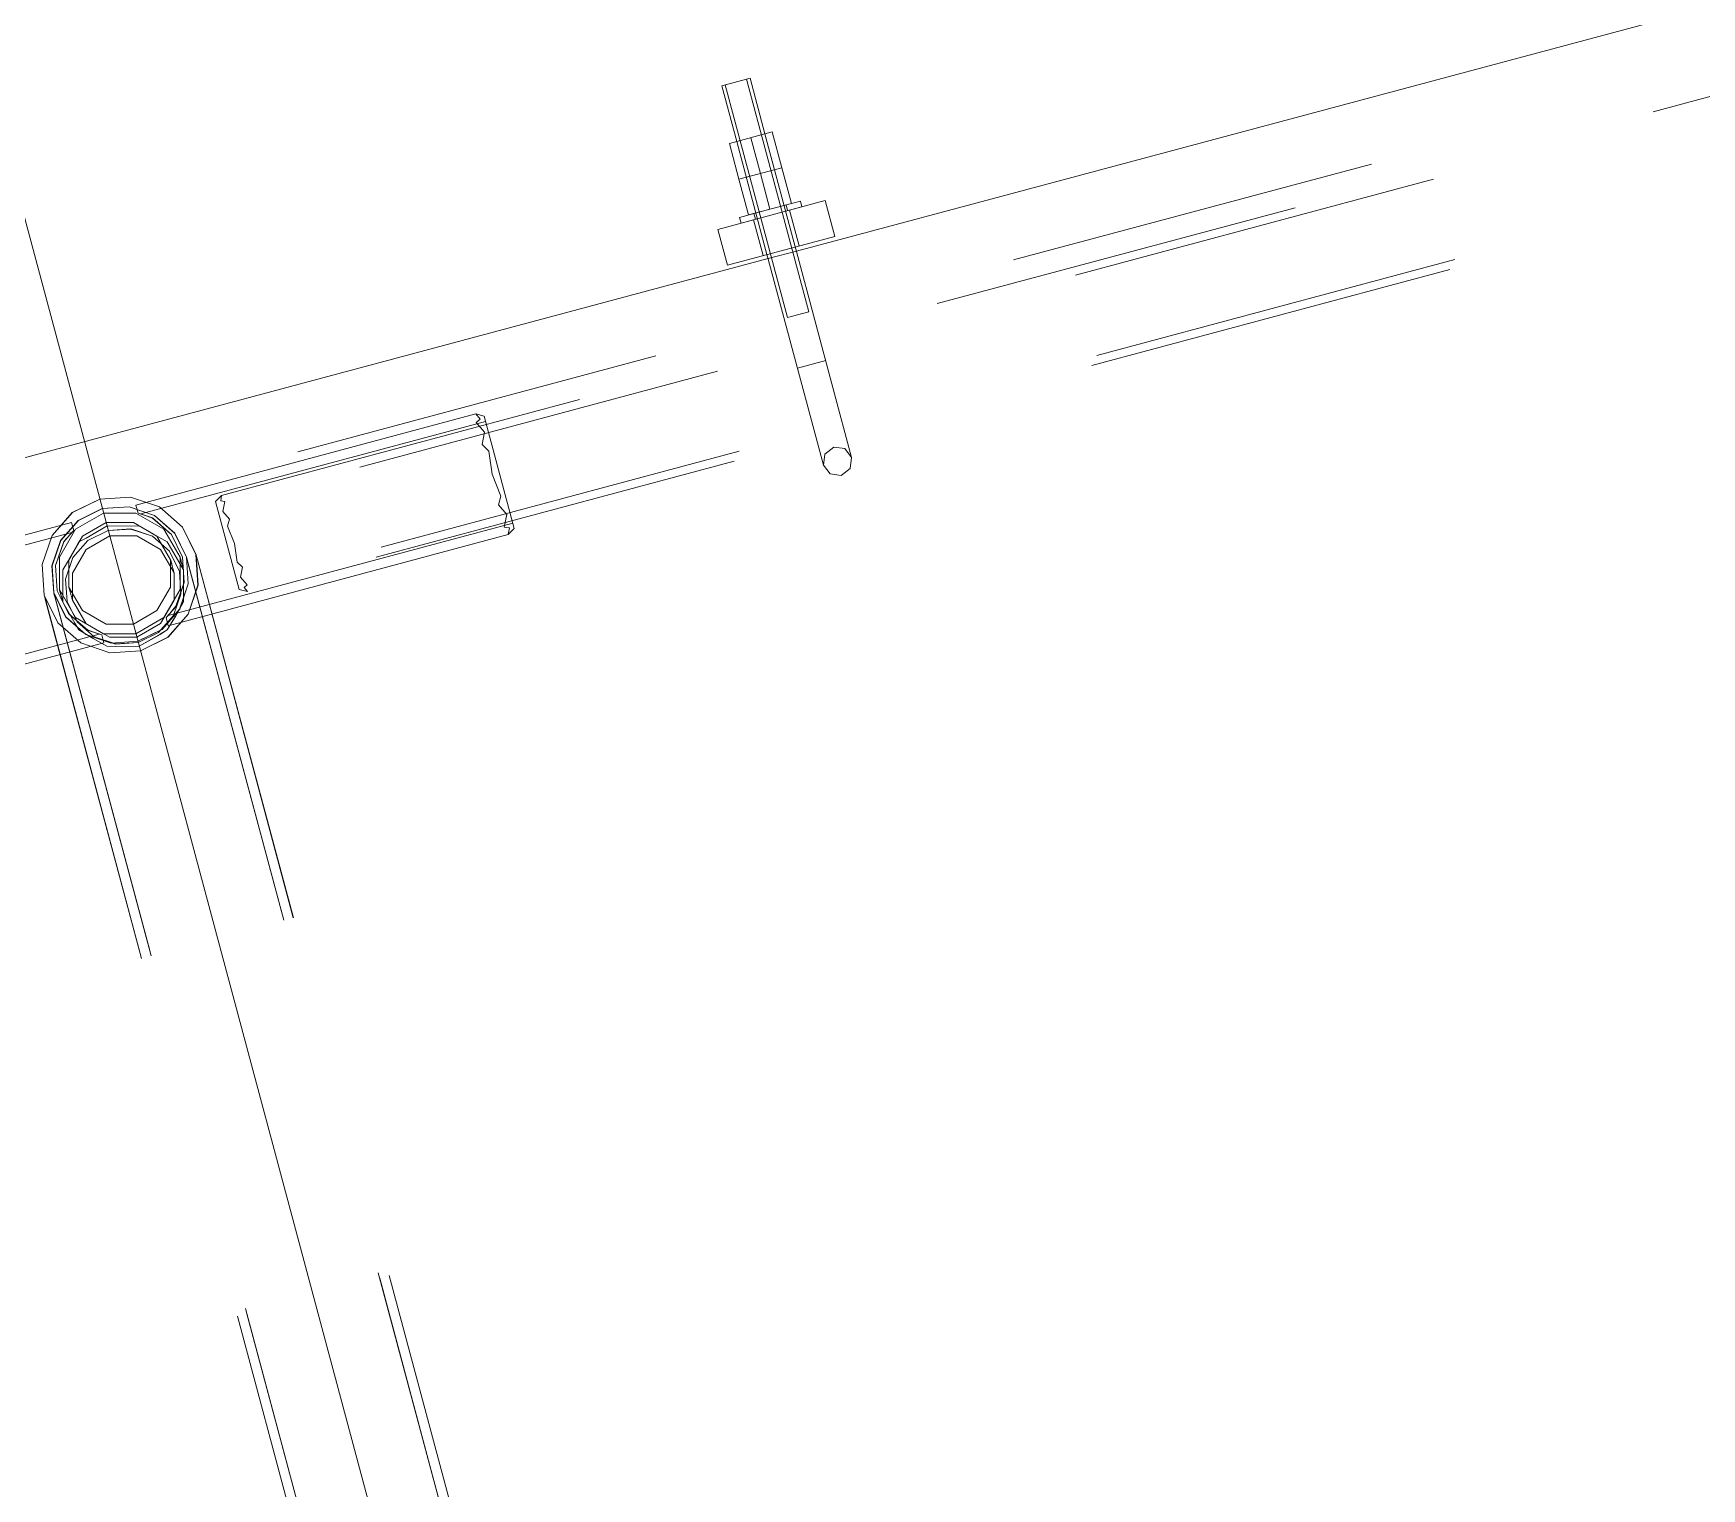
# Model space of a CAD drawing. Header units: millimetres. Extents: x -753 to 90, y 56274 to 56868.
# Drawn here: x -491.94 to -482.94, y 56733 to 56740.85 of the extents above; entities that cross this region are included whole.
import ezdxf

# ---------------------------------------------------------------- set-up
doc = ezdxf.new("R2010")
doc.units = ezdxf.units.MM
doc.linetypes.add('XKITLINE00', pattern=[0])
doc.linetypes.add('XKITLINE02', pattern=[4, 2, -2])
doc.layers.add('Cota', color=4, linetype='Continuous', lineweight=0)
doc.layers.add('Peça', color=2, linetype='Continuous', lineweight=0)

# ---------------------------------------------------------------- blocks, each defined once
blk = doc.blocks.new('*A639')
at = {"layer": 'Peça', "color": 4, "linetype": 'XKITLINE00', "lineweight": 0}
for p, q in [((-477.6997, 56742.3913), (-487.8246, 56739.6788)), ((-487.9773, 56739.638), (-497.6769, 56737.0394))]:
    blk.add_line(p, q, dxfattribs=at)
at = {"layer": 'Peça', "color": 7, "linetype": 'XKITLINE02', "lineweight": 0}
for p, q in [((-476.9926, 56742.2185), (-497.5864, 56736.7014)), ((-487.8246, 56739.6788), (-487.9773, 56739.638))]:
    blk.add_line(p, q, dxfattribs=at)
blk = doc.blocks.new('*A641')
at = {"layer": 'Peça', "color": 7, "linetype": 'XKITLINE02', "lineweight": 0}
for p, q in [((-453.4761, 56748.3479), (-490.9543, 56738.3061)), ((-490.9273, 56738.36), (-453.5267, 56748.3809)), ((-453.3601, 56747.9152), (-490.8384, 56737.8734)), ((-453.3871, 56747.8614), (-490.7877, 56737.8404)), ((-490.96, 56738.3273), (-490.9273, 56738.36)), ((-490.96, 56738.3273), (-490.8327, 56737.8524)), ((-490.9319, 56738.3309), (-490.9273, 56738.36)), ((-490.9101, 56738.3272), (-490.9319, 56738.3309)), ((-490.9205, 56738.2735), (-490.9101, 56738.3272)), ((-490.8846, 56738.2322), (-490.9205, 56738.2735)), ((-490.8951, 56738.194), (-490.8846, 56738.2322)), ((-490.8575, 56738.1002), (-490.8951, 56738.194)), ((-490.8431, 56738.0003), (-490.8575, 56738.1002)), ((-490.8148, 56737.9724), (-490.8431, 56738.0003)), ((-490.8252, 56737.9187), (-490.8148, 56737.9724)), ((-490.7892, 56737.8773), (-490.8252, 56737.9187)), ((-490.8063, 56737.8632), (-490.7892, 56737.8773)), ((-490.7877, 56737.8404), (-490.8327, 56737.8524)), ((-490.7877, 56737.8404), (-490.8063, 56737.8632))]:
    blk.add_line(p, q, dxfattribs=at)
blk = doc.blocks.new('*A1239')
at = {"layer": 'Peça', "color": 4, "linetype": 'XKITLINE00', "lineweight": 0}
for p, q in [((-487.8027, 56739.9485), (-487.9669, 56739.9045)), ((-487.7944, 56739.9176), (-487.8027, 56739.9485)), ((-487.9669, 56739.9045), (-488.1311, 56739.8605)), ((-488.1228, 56739.8296), (-488.1311, 56739.8605))]:
    blk.add_line(p, q, dxfattribs=at)
at = {"layer": 'Peça', "color": 7, "linetype": 'XKITLINE02', "lineweight": 0}
for p, q in [((-487.7944, 56739.9176), (-488.1228, 56739.8296)), ((-488.0455, 56739.8503), (-488.0538, 56739.8813)), ((-487.9669, 56739.9045), (-487.8848, 56739.9265)), ((-487.8717, 56739.8969), (-487.88, 56739.9278))]:
    blk.add_line(p, q, dxfattribs=at)
blk = doc.blocks.new('*A1240')
at = {"layer": 'Peça', "color": 4, "linetype": 'XKITLINE00', "lineweight": 0}
for p, q in [((-488.2484, 56739.796), (-487.6688, 56739.9513)), ((-487.6171, 56739.7581), (-487.6688, 56739.9513)), ((-488.1966, 56739.6028), (-488.2484, 56739.796)), ((-487.6171, 56739.7581), (-488.1966, 56739.6028))]:
    blk.add_line(p, q, dxfattribs=at)
at = {"layer": 'Peça', "color": 7, "linetype": 'XKITLINE02', "lineweight": 0}
for p, q in [((-487.8103, 56739.7063), (-487.862, 56739.8995)), ((-488.0034, 56739.6546), (-488.0552, 56739.8478))]:
    blk.add_line(p, q, dxfattribs=at)
blk = doc.blocks.new('*A1241')
at = {"layer": 'Peça', "color": 4, "linetype": 'XKITLINE00', "lineweight": 0}
for p, q in [((-488.0747, 56740.6122), (-488.2273, 56740.5713)), ((-488.0747, 56740.6122), (-487.9941, 56740.3114)), ((-488.2273, 56740.5713), (-488.1467, 56740.2705)), ((-487.8305, 56739.7009), (-487.8238, 56739.6757)), ((-487.9832, 56739.66), (-487.9764, 56739.6348))]:
    blk.add_line(p, q, dxfattribs=at)
at = {"layer": 'Peça', "color": 7, "linetype": 'XKITLINE02', "lineweight": 0}
for p, q in [((-488.093, 56740.6072), (-487.7566, 56739.3515)), ((-488.2089, 56740.5762), (-487.8725, 56739.3205)), ((-487.9941, 56740.3114), (-487.8305, 56739.7009)), ((-488.1467, 56740.2705), (-487.9832, 56739.66)), ((-487.9764, 56739.6348), (-487.6787, 56738.5235)), ((-487.8238, 56739.6757), (-487.5261, 56738.5644)), ((-487.8725, 56739.3205), (-487.7566, 56739.3515)), ((-487.6663, 56739.0879), (-487.8189, 56739.047)), ((-487.6708, 56738.5834), (-487.6228, 56738.6202)), ((-487.6228, 56738.6202), (-487.5629, 56738.6123)), ((-487.5629, 56738.6123), (-487.5261, 56738.5644)), ((-487.6708, 56738.5834), (-487.6787, 56738.5235)), ((-487.6787, 56738.5235), (-487.6419, 56738.4755)), ((-487.534, 56738.5044), (-487.5261, 56738.5644)), ((-487.6419, 56738.4755), (-487.5819, 56738.4676)), ((-487.5819, 56738.4676), (-487.534, 56738.5044))]:
    blk.add_line(p, q, dxfattribs=at)
blk = doc.blocks.new('*A1251')
at = {"layer": 'Peça', "color": 4, "linetype": 'XKITLINE00', "lineweight": 0}
for p, q in [((-488.1863, 56740.2599), (-487.9545, 56740.322)), ((-487.9545, 56740.322), (-487.9027, 56740.1288)), ((-488.1346, 56740.0667), (-488.1863, 56740.2599)), ((-488.0704, 56740.2909), (-488.0186, 56740.0977)), ((-487.9027, 56740.1288), (-488.1346, 56740.0667))]:
    blk.add_line(p, q, dxfattribs=at)
blk = doc.blocks.new('*A1252')
at = {"layer": 'Peça', "color": 4, "linetype": 'XKITLINE00', "lineweight": 0}
for p, q in [((-488.1346, 56740.0667), (-487.9027, 56740.1288)), ((-487.851, 56739.9356), (-487.9027, 56740.1288)), ((-488.0828, 56739.8735), (-488.1346, 56740.0667)), ((-488.0186, 56740.0977), (-487.9669, 56739.9045))]:
    blk.add_line(p, q, dxfattribs=at)
at = {"layer": 'Peça', "color": 7, "linetype": 'XKITLINE02', "lineweight": 0}
blk.add_line((-488.0828, 56739.8735), (-487.851, 56739.9356), dxfattribs=at)
blk = doc.blocks.new('*A1258')
at = {"layer": 'Peça', "color": 7, "linetype": 'XKITLINE02', "lineweight": 0}
for p, q in [((-491.5643, 56738.2641), (-491.7154, 56738.1769)), ((-491.3899, 56738.2641), (-491.5643, 56738.2641)), ((-491.3899, 56738.2641), (-491.2388, 56738.1769)), ((-491.7154, 56738.1769), (-491.8026, 56738.0258)), ((-491.5506, 56738.2129), (-491.6779, 56738.1394)), ((-491.6583, 56738.1294), (-491.5459, 56738.1954)), ((-491.6582, 56738.1292), (-491.5459, 56738.1952)), ((-491.6493, 56738.1166), (-491.5393, 56738.1708)), ((-491.5392, 56738.1704), (-491.6491, 56738.1162)), ((-491.4036, 56738.2129), (-491.5506, 56738.2129)), ((-491.5459, 56738.1954), (-491.4156, 56738.1944)), ((-491.5459, 56738.1952), (-491.4155, 56738.1942)), ((-491.5393, 56738.1708), (-491.4169, 56738.1788)), ((-491.4169, 56738.1784), (-491.5392, 56738.1704)), ((-491.4169, 56738.1788), (-491.3009, 56738.1395)), ((-491.3009, 56738.1392), (-491.4169, 56738.1784)), ((-491.4156, 56738.1944), (-491.3717, 56738.1963)), ((-491.4155, 56738.1942), (-491.3716, 56738.1961)), ((-491.2763, 56738.1394), (-491.4036, 56738.2129)), ((-491.3717, 56738.1963), (-491.2957, 56738.1507)), ((-491.3716, 56738.1961), (-491.2956, 56738.1505)), ((-491.2957, 56738.1507), (-491.2207, 56738.1094)), ((-491.2956, 56738.1505), (-491.2207, 56738.1092)), ((-491.1516, 56738.0258), (-491.2388, 56738.1769)), ((-491.6779, 56738.1394), (-491.7514, 56738.0121)), ((-491.7403, 56738.0316), (-491.6972, 56738.109)), ((-491.7402, 56738.0314), (-491.6972, 56738.1089)), ((-491.6588, 56738.0681), (-491.7324, 56737.9411)), ((-491.7323, 56737.9409), (-491.6588, 56738.0679)), ((-491.7302, 56738.0245), (-491.6493, 56738.1166)), ((-491.6491, 56738.1162), (-491.73, 56738.0242)), ((-491.6972, 56738.109), (-491.6583, 56738.1294)), ((-491.6972, 56738.1089), (-491.6582, 56738.1292)), ((-491.5315, 56738.1415), (-491.6588, 56738.0681)), ((-491.6588, 56738.0679), (-491.5314, 56738.1413)), ((-491.3845, 56738.1416), (-491.5315, 56738.1415)), ((-491.5314, 56738.1413), (-491.3844, 56738.1414)), ((-491.2573, 56738.0684), (-491.3845, 56738.1416)), ((-491.3844, 56738.1414), (-491.2572, 56738.0682)), ((-491.3009, 56738.1395), (-491.2089, 56738.0589)), ((-491.2089, 56738.0586), (-491.3009, 56738.1392)), ((-491.2028, 56738.0121), (-491.2763, 56738.1394)), ((-491.1839, 56737.9415), (-491.2573, 56738.0684)), ((-491.2572, 56738.0682), (-491.1838, 56737.9413)), ((-491.1981, 56738.0694), (-491.2207, 56738.1094)), ((-491.2207, 56738.1092), (-491.1981, 56738.0692)), ((-491.2089, 56738.0589), (-491.1549, 56737.9493)), ((-491.1548, 56737.9491), (-491.2089, 56738.0586)), ((-491.1334, 56737.9581), (-491.1981, 56738.0694)), ((-491.1981, 56738.0692), (-491.1334, 56737.9579)), ((-491.8026, 56738.0258), (-491.8026, 56737.8514)), ((-491.7845, 56737.9583), (-491.7403, 56738.0316)), ((-491.7845, 56737.9582), (-491.7402, 56738.0314)), ((-491.7696, 56737.9087), (-491.7302, 56738.0245)), ((-491.73, 56738.0242), (-491.7694, 56737.9085)), ((-491.7514, 56738.0121), (-491.7514, 56737.8651)), ((-491.2027, 56738.0119), (-491.2028, 56738.0121)), ((-491.2028, 56737.8651), (-491.2028, 56738.0121)), ((-491.2028, 56738.0121), (-491.2027, 56738.0119)), ((-491.2026, 56738.0116), (-491.2027, 56738.0119)), ((-491.2026, 56738.0116), (-491.2027, 56738.0119)), ((-491.2025, 56738.0111), (-491.2026, 56738.0116)), ((-491.2025, 56738.0111), (-491.2026, 56738.0116)), ((-491.2023, 56738.0105), (-491.2025, 56738.0111)), ((-491.2025, 56738.0111), (-491.2023, 56738.0105)), ((-491.2021, 56738.0097), (-491.2023, 56738.0105)), ((-491.2023, 56738.0105), (-491.2021, 56738.0096)), ((-491.2019, 56738.0087), (-491.2021, 56738.0097)), ((-491.2019, 56738.0087), (-491.2021, 56738.0096)), ((-491.2016, 56738.0076), (-491.2019, 56738.0087)), ((-491.2015, 56738.0075), (-491.2019, 56738.0087)), ((-491.2012, 56738.0063), (-491.2016, 56738.0076)), ((-491.2012, 56738.0062), (-491.2015, 56738.0075)), ((-491.2008, 56738.0048), (-491.2012, 56738.0063)), ((-491.2008, 56738.0048), (-491.2012, 56738.0062)), ((-491.2004, 56738.0032), (-491.2008, 56738.0048)), ((-491.2004, 56738.0031), (-491.2008, 56738.0048)), ((-491.1999, 56738.0014), (-491.2004, 56738.0032)), ((-491.1999, 56738.0013), (-491.2004, 56738.0031)), ((-491.1994, 56737.9995), (-491.1999, 56738.0014)), ((-491.1994, 56737.9994), (-491.1999, 56738.0013)), ((-491.1988, 56737.9974), (-491.1994, 56737.9995)), ((-491.1988, 56737.9973), (-491.1994, 56737.9994)), ((-491.1982, 56737.9951), (-491.1988, 56737.9974)), ((-491.1982, 56737.995), (-491.1988, 56737.9973)), ((-491.1976, 56737.9926), (-491.1982, 56737.9951)), ((-491.1975, 56737.9925), (-491.1982, 56737.995)), ((-491.1969, 56737.99), (-491.1976, 56737.9926)), ((-491.1975, 56737.9925), (-491.1968, 56737.9899)), ((-491.1961, 56737.9873), (-491.1969, 56737.99)), ((-491.1968, 56737.9899), (-491.1961, 56737.9872)), ((-491.1953, 56737.9844), (-491.1961, 56737.9873)), ((-491.1953, 56737.9842), (-491.1961, 56737.9872)), ((-491.1945, 56737.9813), (-491.1953, 56737.9844)), ((-491.1945, 56737.9812), (-491.1953, 56737.9842)), ((-491.1936, 56737.978), (-491.1945, 56737.9813)), ((-491.1936, 56737.9779), (-491.1945, 56737.9812)), ((-491.1927, 56737.9746), (-491.1936, 56737.978)), ((-491.1927, 56737.9745), (-491.1936, 56737.9779)), ((-491.1918, 56737.971), (-491.1927, 56737.9746)), ((-491.1917, 56737.9709), (-491.1927, 56737.9745)), ((-491.1908, 56737.9673), (-491.1918, 56737.971)), ((-491.1907, 56737.9672), (-491.1917, 56737.9709)), ((-491.1897, 56737.9634), (-491.1908, 56737.9673)), ((-491.1897, 56737.9633), (-491.1907, 56737.9672)), ((-491.1516, 56737.8514), (-491.1516, 56738.0258)), ((-491.1515, 56738.0257), (-491.1516, 56738.0258)), ((-491.1516, 56738.0258), (-491.1515, 56738.0257)), ((-491.1514, 56738.0253), (-491.1515, 56738.0257)), ((-491.1515, 56738.0257), (-491.1515, 56738.0253)), ((-491.1515, 56738.0253), (-491.1513, 56738.0249)), ((-491.1513, 56738.0248), (-491.1514, 56738.0253)), ((-491.1513, 56738.0249), (-491.1511, 56738.0242)), ((-491.1511, 56738.0242), (-491.1513, 56738.0248)), ((-491.1509, 56738.0234), (-491.1511, 56738.0242)), ((-491.1511, 56738.0242), (-491.1509, 56738.0234)), ((-491.1507, 56738.0224), (-491.1509, 56738.0234)), ((-491.1509, 56738.0234), (-491.1507, 56738.0224)), ((-491.1504, 56738.0212), (-491.1507, 56738.0224)), ((-491.1507, 56738.0224), (-491.1504, 56738.0213)), ((-491.1504, 56738.0213), (-491.15, 56738.02)), ((-491.15, 56738.0199), (-491.1504, 56738.0212)), ((-491.15, 56738.02), (-491.1496, 56738.0185)), ((-491.1496, 56738.0185), (-491.15, 56738.0199)), ((-491.1492, 56738.0168), (-491.1496, 56738.0185)), ((-491.1496, 56738.0185), (-491.1492, 56738.0169)), ((-491.1492, 56738.0169), (-491.1487, 56738.0151)), ((-491.1487, 56738.0151), (-491.1492, 56738.0168)), ((-491.1482, 56738.0131), (-491.1487, 56738.0151)), ((-491.1487, 56738.0151), (-491.1482, 56738.0132)), ((-491.1482, 56738.0132), (-491.1476, 56738.0111)), ((-491.1476, 56738.011), (-491.1482, 56738.0131)), ((-491.1476, 56738.0111), (-491.147, 56738.0088)), ((-491.147, 56738.0087), (-491.1476, 56738.011)), ((-491.147, 56738.0088), (-491.1464, 56738.0064)), ((-491.1463, 56738.0063), (-491.147, 56738.0087)), ((-491.1464, 56738.0064), (-491.1457, 56738.0038)), ((-491.1456, 56738.0037), (-491.1463, 56738.0063)), ((-491.1457, 56738.0038), (-491.1449, 56738.001)), ((-491.1449, 56738.0009), (-491.1456, 56738.0037)), ((-491.1449, 56738.001), (-491.1441, 56737.9981)), ((-491.1441, 56737.998), (-491.1449, 56738.0009)), ((-491.1441, 56737.9981), (-491.1433, 56737.995)), ((-491.1433, 56737.9949), (-491.1441, 56737.998)), ((-491.1433, 56737.995), (-491.1425, 56737.9917)), ((-491.1424, 56737.9916), (-491.1433, 56737.9949)), ((-491.1425, 56737.9917), (-491.1415, 56737.9883)), ((-491.1415, 56737.9882), (-491.1424, 56737.9916)), ((-491.1415, 56737.9883), (-491.1406, 56737.9848)), ((-491.1405, 56737.9846), (-491.1415, 56737.9882)), ((-491.1406, 56737.9848), (-491.1396, 56737.981)), ((-491.1395, 56737.9809), (-491.1405, 56737.9846)), ((-491.1396, 56737.981), (-491.1385, 56737.9771)), ((-491.1385, 56737.977), (-491.1395, 56737.9809)), ((-491.1385, 56737.9771), (-491.1374, 56737.9731)), ((-491.1374, 56737.9729), (-491.1385, 56737.977)), ((-491.1374, 56737.9731), (-491.1363, 56737.9689)), ((-491.1363, 56737.9687), (-491.1374, 56737.9729)), ((-491.1363, 56737.9689), (-491.1351, 56737.9645)), ((-491.1351, 56737.9643), (-491.1363, 56737.9687)), ((-491.7845, 56737.9583), (-491.7841, 56737.9124)), ((-491.784, 56737.9122), (-491.7845, 56737.9582)), ((-491.7841, 56737.9124), (-491.7845, 56737.7837)), ((-491.7844, 56737.7835), (-491.784, 56737.9122)), ((-491.7615, 56737.7867), (-491.7696, 56737.9087)), ((-491.7694, 56737.9085), (-491.7614, 56737.7865)), ((-491.7324, 56737.9411), (-491.7325, 56737.7945)), ((-491.7325, 56737.7943), (-491.7323, 56737.9409)), ((-491.1886, 56737.9594), (-491.1897, 56737.9634)), ((-491.1886, 56737.9592), (-491.1897, 56737.9633)), ((-491.1875, 56737.9551), (-491.1886, 56737.9594)), ((-491.1875, 56737.955), (-491.1886, 56737.9592)), ((-491.1863, 56737.9508), (-491.1875, 56737.9551)), ((-491.1863, 56737.9506), (-491.1875, 56737.955)), ((-491.1851, 56737.9462), (-491.1863, 56737.9508)), ((-491.1863, 56737.9506), (-491.1851, 56737.946)), ((-491.1839, 56737.9415), (-491.1851, 56737.9462)), ((-491.1851, 56737.946), (-491.1838, 56737.9413)), ((-491.184, 56737.7949), (-491.1839, 56737.9415)), ((-491.1838, 56737.9413), (-491.1839, 56737.7947)), ((-491.1549, 56737.9493), (-491.1471, 56737.8274)), ((-491.147, 56737.8272), (-491.1548, 56737.9491)), ((-491.1351, 56737.9645), (-491.1339, 56737.9599)), ((-491.1339, 56737.9597), (-491.1351, 56737.9643)), ((-491.1339, 56737.9599), (-491.1334, 56737.9581)), ((-491.1339, 56737.9597), (-491.1334, 56737.9579)), ((-491.1333, 56737.8274), (-491.1334, 56737.9581)), ((-491.1334, 56737.9579), (-491.1332, 56737.8272)), ((-491.8026, 56737.8512), (-491.8026, 56737.8514)), ((-491.7154, 56737.7003), (-491.8026, 56737.8514)), ((-491.8026, 56737.8514), (-491.8026, 56737.8512)), ((-491.8025, 56737.8509), (-491.8026, 56737.8512)), ((-491.8026, 56737.8512), (-491.8025, 56737.8509)), ((-491.8024, 56737.8504), (-491.8025, 56737.8509)), ((-491.8025, 56737.8509), (-491.8024, 56737.8504)), ((-491.8022, 56737.8498), (-491.8024, 56737.8504)), ((-491.8024, 56737.8504), (-491.8022, 56737.8498)), ((-491.802, 56737.8489), (-491.8022, 56737.8498)), ((-491.8022, 56737.8498), (-491.802, 56737.849)), ((-491.802, 56737.849), (-491.8017, 56737.848)), ((-491.8017, 56737.848), (-491.802, 56737.8489)), ((-491.8014, 56737.8468), (-491.8017, 56737.848)), ((-491.8017, 56737.848), (-491.8014, 56737.8469)), ((-491.8014, 56737.8469), (-491.8011, 56737.8456)), ((-491.801, 56737.8455), (-491.8014, 56737.8468)), ((-491.8011, 56737.8456), (-491.8007, 56737.8441)), ((-491.8006, 56737.844), (-491.801, 56737.8455)), ((-491.8007, 56737.8441), (-491.8002, 56737.8425)), ((-491.8002, 56737.8424), (-491.8006, 56737.844)), ((-491.8002, 56737.8425), (-491.7998, 56737.8407)), ((-491.7997, 56737.8406), (-491.8002, 56737.8424)), ((-491.7998, 56737.8407), (-491.7992, 56737.8387)), ((-491.7992, 56737.8387), (-491.7997, 56737.8406)), ((-491.7986, 56737.8365), (-491.7992, 56737.8387)), ((-491.7992, 56737.8387), (-491.7987, 56737.8366)), ((-491.7987, 56737.8366), (-491.7981, 56737.8344)), ((-491.798, 56737.8343), (-491.7986, 56737.8365)), ((-491.7981, 56737.8344), (-491.7974, 56737.8319)), ((-491.7974, 56737.8318), (-491.798, 56737.8343)), ((-491.7974, 56737.8319), (-491.7967, 56737.8293)), ((-491.7967, 56737.8292), (-491.7974, 56737.8318)), ((-491.7967, 56737.8293), (-491.796, 56737.8266)), ((-491.7959, 56737.8265), (-491.7967, 56737.8292)), ((-491.796, 56737.8266), (-491.7952, 56737.8236)), ((-491.7952, 56737.8235), (-491.7959, 56737.8265)), ((-491.7952, 56737.8236), (-491.7944, 56737.8206)), ((-491.7943, 56737.8204), (-491.7952, 56737.8235)), ((-491.7944, 56737.8206), (-491.7935, 56737.8173)), ((-491.7935, 56737.8172), (-491.7943, 56737.8204)), ((-491.7935, 56737.8173), (-491.7926, 56737.8139)), ((-491.7925, 56737.8138), (-491.7935, 56737.8172)), ((-491.7926, 56737.8139), (-491.7916, 56737.8103)), ((-491.7916, 56737.8102), (-491.7925, 56737.8138)), ((-491.7916, 56737.8103), (-491.7906, 56737.8066)), ((-491.7906, 56737.8064), (-491.7916, 56737.8102)), ((-491.7906, 56737.8066), (-491.7896, 56737.8027)), ((-491.7895, 56737.8025), (-491.7906, 56737.8064)), ((-491.7896, 56737.8027), (-491.7885, 56737.7986)), ((-491.7884, 56737.7985), (-491.7895, 56737.8025)), ((-491.7885, 56737.7986), (-491.7874, 56737.7944)), ((-491.7873, 56737.7942), (-491.7884, 56737.7985)), ((-491.7874, 56737.7944), (-491.7862, 56737.79)), ((-491.7861, 56737.7899), (-491.7873, 56737.7942)), ((-491.7862, 56737.79), (-491.785, 56737.7855)), ((-491.7849, 56737.7853), (-491.7861, 56737.7899)), ((-491.785, 56737.7855), (-491.7845, 56737.7837)), ((-491.7849, 56737.7853), (-491.7844, 56737.7835)), ((-491.7073, 56737.6773), (-491.7615, 56737.7867)), ((-491.7614, 56737.7865), (-491.7073, 56737.677)), ((-491.7514, 56737.8651), (-491.7514, 56737.865)), ((-491.7514, 56737.8651), (-491.6779, 56737.7378)), ((-491.7514, 56737.8651), (-491.7514, 56737.8649)), ((-491.7513, 56737.8646), (-491.7514, 56737.865)), ((-491.7513, 56737.8646), (-491.7514, 56737.8649)), ((-491.7512, 56737.8641), (-491.7513, 56737.8646)), ((-491.7512, 56737.8641), (-491.7513, 56737.8646)), ((-491.751, 56737.8635), (-491.7512, 56737.8641)), ((-491.751, 56737.8635), (-491.7512, 56737.8641)), ((-491.7508, 56737.8627), (-491.751, 56737.8635)), ((-491.7508, 56737.8627), (-491.751, 56737.8635)), ((-491.7505, 56737.8617), (-491.7508, 56737.8627)), ((-491.7505, 56737.8617), (-491.7508, 56737.8627)), ((-491.7502, 56737.8606), (-491.7505, 56737.8617)), ((-491.7502, 56737.8605), (-491.7505, 56737.8617)), ((-491.7499, 56737.8593), (-491.7502, 56737.8606)), ((-491.7498, 56737.8592), (-491.7502, 56737.8605)), ((-491.7495, 56737.8578), (-491.7499, 56737.8593)), ((-491.7495, 56737.8578), (-491.7498, 56737.8592)), ((-491.749, 56737.8562), (-491.7495, 56737.8578)), ((-491.7495, 56737.8578), (-491.749, 56737.8561)), ((-491.7486, 56737.8544), (-491.749, 56737.8562)), ((-491.749, 56737.8561), (-491.7485, 56737.8543)), ((-491.748, 56737.8525), (-491.7486, 56737.8544)), ((-491.748, 56737.8524), (-491.7485, 56737.8543)), ((-491.7475, 56737.8504), (-491.748, 56737.8525)), ((-491.7474, 56737.8503), (-491.748, 56737.8524)), ((-491.7469, 56737.8481), (-491.7475, 56737.8504)), ((-491.7468, 56737.848), (-491.7474, 56737.8503)), ((-491.7462, 56737.8456), (-491.7469, 56737.8481)), ((-491.7462, 56737.8455), (-491.7468, 56737.848)), ((-491.7455, 56737.843), (-491.7462, 56737.8456)), ((-491.7455, 56737.8429), (-491.7462, 56737.8455)), ((-491.7448, 56737.8403), (-491.7455, 56737.843)), ((-491.7447, 56737.8402), (-491.7455, 56737.8429)), ((-491.744, 56737.8374), (-491.7448, 56737.8403)), ((-491.744, 56737.8372), (-491.7447, 56737.8402)), ((-491.7432, 56737.8343), (-491.744, 56737.8374)), ((-491.7431, 56737.8342), (-491.744, 56737.8372)), ((-491.7423, 56737.831), (-491.7432, 56737.8343)), ((-491.7423, 56737.8309), (-491.7431, 56737.8342)), ((-491.7414, 56737.8276), (-491.7423, 56737.831)), ((-491.7413, 56737.8275), (-491.7423, 56737.8309)), ((-491.7404, 56737.824), (-491.7414, 56737.8276)), ((-491.7413, 56737.8275), (-491.7404, 56737.8239)), ((-491.7394, 56737.8203), (-491.7404, 56737.824)), ((-491.7404, 56737.8239), (-491.7394, 56737.8202)), ((-491.7384, 56737.8164), (-491.7394, 56737.8203)), ((-491.7383, 56737.8163), (-491.7394, 56737.8202)), ((-491.7373, 56737.8124), (-491.7384, 56737.8164)), ((-491.7372, 56737.8122), (-491.7383, 56737.8163)), ((-491.7362, 56737.8081), (-491.7373, 56737.8124)), ((-491.7361, 56737.808), (-491.7372, 56737.8122)), ((-491.735, 56737.8038), (-491.7362, 56737.8081)), ((-491.7349, 56737.8036), (-491.7361, 56737.808)), ((-491.7338, 56737.7992), (-491.735, 56737.8038)), ((-491.7337, 56737.799), (-491.7349, 56737.8036)), ((-491.7325, 56737.7945), (-491.7338, 56737.7992)), ((-491.7325, 56737.7943), (-491.7337, 56737.799)), ((-491.7325, 56737.7945), (-491.6591, 56737.6676)), ((-491.6591, 56737.6674), (-491.7325, 56737.7943)), ((-491.2763, 56737.7378), (-491.2028, 56737.8651)), ((-491.2576, 56737.6679), (-491.184, 56737.7949)), ((-491.1839, 56737.7947), (-491.2575, 56737.6677)), ((-491.2388, 56737.7003), (-491.1516, 56737.8514)), ((-491.1471, 56737.8274), (-491.1867, 56737.7118)), ((-491.1865, 56737.7115), (-491.147, 56737.8272)), ((-491.1338, 56737.7849), (-491.1333, 56737.8274)), ((-491.1332, 56737.8272), (-491.1337, 56737.7847)), ((-491.7845, 56737.7837), (-491.7193, 56737.6704)), ((-491.7844, 56737.7835), (-491.7192, 56737.6702)), ((-491.7154, 56737.7003), (-491.5643, 56737.6131)), ((-491.6779, 56737.7378), (-491.5506, 56737.6643)), ((-491.4036, 56737.6643), (-491.2763, 56737.7378)), ((-491.3899, 56737.6131), (-491.2388, 56737.7003)), ((-491.1867, 56737.7118), (-491.2675, 56737.62)), ((-491.2673, 56737.6196), (-491.1865, 56737.7115)), ((-491.2211, 56737.6342), (-491.1768, 56737.7074)), ((-491.221, 56737.634), (-491.1768, 56737.7072)), ((-491.1768, 56737.7074), (-491.1338, 56737.7849)), ((-491.1768, 56737.7072), (-491.1337, 56737.7847)), ((-491.7193, 56737.6704), (-491.6976, 56737.6339)), ((-491.7192, 56737.6702), (-491.6975, 56737.6337)), ((-491.6152, 56737.5969), (-491.7073, 56737.6773)), ((-491.7073, 56737.677), (-491.6152, 56737.5966)), ((-491.6976, 56737.6339), (-491.6216, 56737.5883)), ((-491.6975, 56737.6337), (-491.6215, 56737.588)), ((-491.6591, 56737.6676), (-491.5319, 56737.5944)), ((-491.5318, 56737.5942), (-491.6591, 56737.6674)), ((-491.3899, 56737.6131), (-491.5643, 56737.6131)), ((-491.5506, 56737.6643), (-491.4036, 56737.6643)), ((-491.3849, 56737.5945), (-491.2576, 56737.6679)), ((-491.2575, 56737.6677), (-491.3848, 56737.5943)), ((-491.2675, 56737.62), (-491.3773, 56737.566)), ((-491.3771, 56737.5656), (-491.2673, 56737.6196)), ((-491.372, 56737.5464), (-491.259, 56737.6103)), ((-491.372, 56737.5462), (-491.259, 56737.61)), ((-491.259, 56737.6103), (-491.2211, 56737.6342)), ((-491.259, 56737.61), (-491.221, 56737.634)), ((-491.6216, 56737.5883), (-491.5466, 56737.547)), ((-491.6215, 56737.588), (-491.5466, 56737.5468)), ((-491.4993, 56737.5579), (-491.6152, 56737.5969)), ((-491.6152, 56737.5966), (-491.4993, 56737.5575)), ((-491.5466, 56737.547), (-491.5018, 56737.5452)), ((-491.5466, 56737.5468), (-491.5017, 56737.545)), ((-491.5319, 56737.5944), (-491.3849, 56737.5945)), ((-491.3848, 56737.5943), (-491.5318, 56737.5942)), ((-491.5018, 56737.5452), (-491.372, 56737.5464)), ((-491.5017, 56737.545), (-491.372, 56737.5462)), ((-491.3773, 56737.566), (-491.4993, 56737.5579)), ((-491.4993, 56737.5575), (-491.3771, 56737.5656))]:
    blk.add_line(p, q, dxfattribs=at)
blk = doc.blocks.new('*A1260')
at = {"layer": 'Peça', "color": 7, "linetype": 'XKITLINE02', "lineweight": 0}
for p, q in [((-491.3897, 56738.3077), (-489.5542, 56738.7995)), ((-489.5542, 56738.7995), (-489.531, 56738.7708)), ((-489.5542, 56738.7995), (-489.5098, 56738.7876)), ((-489.3473, 56738.181), (-489.5098, 56738.7876)), ((-489.502, 56738.7586), (-491.3635, 56738.2599)), ((-489.531, 56738.7708), (-489.5524, 56738.7532)), ((-489.5524, 56738.7532), (-489.5074, 56738.7014)), ((-489.5074, 56738.7014), (-489.5204, 56738.6341)), ((-489.5204, 56738.6341), (-489.485, 56738.5992)), ((-489.485, 56738.5992), (-489.467, 56738.474)), ((-489.467, 56738.474), (-489.42, 56738.3565)), ((-489.42, 56738.3565), (-489.4332, 56738.3086)), ((-491.3897, 56738.3077), (-491.378, 56738.2641)), ((-491.378, 56738.2641), (-491.3013, 56738.2388)), ((-491.3635, 56738.2599), (-491.3009, 56738.2372)), ((-491.1986, 56738.1487), (-491.3013, 56738.2388)), ((-491.3013, 56738.2388), (-491.3009, 56738.2372)), ((-491.3009, 56738.2372), (-491.2059, 56738.1551)), ((-489.4332, 56738.3086), (-489.3882, 56738.2568)), ((-489.3882, 56738.2568), (-489.4013, 56738.1894)), ((-489.355, 56738.2099), (-491.2166, 56737.7112)), ((-489.3798, 56738.1484), (-491.2152, 56737.6567)), ((-491.1382, 56738.0262), (-491.1986, 56738.1487)), ((-489.4013, 56738.1894), (-489.374, 56738.1848)), ((-489.374, 56738.1848), (-489.3798, 56738.1484)), ((-489.3798, 56738.1484), (-489.3473, 56738.181)), ((-491.1382, 56738.0262), (-491.1293, 56737.89)), ((-491.1324, 56737.8807), (-491.1736, 56737.7621)), ((-491.1732, 56737.7606), (-491.1293, 56737.89)), ((-491.2269, 56737.7003), (-491.1732, 56737.7606)), ((-491.2269, 56737.7003), (-491.2152, 56737.6567)), ((-491.2166, 56737.7112), (-491.1736, 56737.7621)), ((-491.1732, 56737.7606), (-491.1736, 56737.7621))]:
    blk.add_line(p, q, dxfattribs=at)
blk = doc.blocks.new('*A1261')
at = {"layer": 'Peça', "color": 7, "linetype": 'XKITLINE02', "lineweight": 0}
for p, q in [((-493.5976, 56737.6613), (-491.7361, 56738.16)), ((-491.7374, 56738.2145), (-493.5728, 56737.7228)), ((-491.7257, 56738.1709), (-491.7794, 56738.1107)), ((-491.7361, 56738.16), (-491.779, 56738.1091)), ((-491.7374, 56738.2145), (-491.7257, 56738.1709)), ((-491.7794, 56738.1107), (-491.8233, 56737.9813)), ((-491.779, 56738.1091), (-491.8202, 56737.9905)), ((-491.779, 56738.1091), (-491.7794, 56738.1107)), ((-491.8233, 56737.9813), (-491.8144, 56737.845)), ((-491.8144, 56737.845), (-491.754, 56737.7226)), ((-493.6053, 56737.6903), (-493.5728, 56737.7228)), ((-493.5728, 56737.7228), (-493.5786, 56737.6864)), ((-491.6513, 56737.6325), (-491.754, 56737.7226)), ((-491.7467, 56737.7162), (-491.6517, 56737.634)), ((-493.4428, 56737.0837), (-493.6053, 56737.6903)), ((-493.5786, 56737.6864), (-493.5513, 56737.6818)), ((-493.5513, 56737.6818), (-493.5644, 56737.6145)), ((-493.5644, 56737.6145), (-493.5194, 56737.5627)), ((-493.4506, 56737.1126), (-491.589, 56737.6114)), ((-491.6513, 56737.6325), (-491.6517, 56737.634)), ((-491.6517, 56737.634), (-491.589, 56737.6114)), ((-491.5746, 56737.6071), (-491.6513, 56737.6325)), ((-491.5629, 56737.5635), (-491.5746, 56737.6071)), ((-493.5194, 56737.5627), (-493.5326, 56737.5147)), ((-491.5629, 56737.5635), (-493.3984, 56737.0717)), ((-493.5326, 56737.5147), (-493.4856, 56737.3973)), ((-493.4856, 56737.3973), (-493.4676, 56737.272)), ((-493.4676, 56737.272), (-493.4322, 56737.2371)), ((-493.4322, 56737.2371), (-493.4452, 56737.1698)), ((-493.4452, 56737.1698), (-493.4002, 56737.118)), ((-493.3984, 56737.0717), (-493.4428, 56737.0837)), ((-493.4216, 56737.1004), (-493.4002, 56737.118)), ((-493.3984, 56737.0717), (-493.4216, 56737.1004))]:
    blk.add_line(p, q, dxfattribs=at)
blk = doc.blocks.new('*A1263')
at = {"layer": 'Peça', "color": 7, "linetype": 'XKITLINE02', "lineweight": 0}
for p, q in [((-491.7329, 56738.2673), (-491.5845, 56738.3405)), ((-491.5845, 56738.3405), (-491.4194, 56738.3513)), ((-491.4194, 56738.3513), (-491.2628, 56738.2981)), ((-491.842, 56738.1429), (-491.7329, 56738.2673)), ((-491.5708, 56738.2893), (-491.7006, 56738.2253)), ((-491.4264, 56738.2987), (-491.5708, 56738.2893)), ((-491.2893, 56738.2522), (-491.4264, 56738.2987)), ((-491.1805, 56738.1568), (-491.2893, 56738.2522)), ((-491.2628, 56738.2981), (-491.2623, 56738.2977)), ((-491.2623, 56738.2977), (-491.1384, 56738.1891)), ((-491.7006, 56738.2253), (-491.7961, 56738.1164)), ((-491.1164, 56738.027), (-491.1805, 56738.1568)), ((-491.1384, 56738.1891), (-491.0652, 56738.0407)), ((-491.8952, 56737.9863), (-491.842, 56738.1429)), ((-491.7961, 56738.1164), (-491.8426, 56737.9794)), ((-491.8844, 56737.8212), (-491.8952, 56737.9863)), ((-491.8426, 56737.9794), (-491.8332, 56737.835)), ((-491.1164, 56738.027), (-491.1135, 56738.016)), ((-491.107, 56737.8826), (-491.1164, 56738.027)), ((-491.1135, 56738.016), (-491.1088, 56737.9985)), ((-491.1088, 56737.9985), (-489.4965, 56731.9808)), ((-491.0623, 56738.0297), (-491.0652, 56738.0407)), ((-491.0652, 56738.0407), (-491.0544, 56737.8757)), ((-491.0576, 56738.0122), (-491.0623, 56738.0297)), ((-491.0576, 56738.0122), (-488.1678, 56727.2262)), ((-491.1535, 56737.7455), (-491.107, 56737.8826)), ((-491.0544, 56737.8757), (-491.1076, 56737.719)), ((-491.8814, 56737.8102), (-491.8844, 56737.8212)), ((-491.8112, 56737.6729), (-491.8844, 56737.8212)), ((-491.8767, 56737.7928), (-491.8814, 56737.8102)), ((-491.8767, 56737.7928), (-488.9869, 56727.0068)), ((-491.8332, 56737.835), (-488.9357, 56727.0205)), ((-491.8332, 56737.835), (-491.7691, 56737.7052)), ((-491.7691, 56737.7052), (-491.6603, 56737.6097)), ((-491.249, 56737.6367), (-491.1535, 56737.7455)), ((-491.1076, 56737.719), (-491.2167, 56737.5947)), ((-491.6868, 56737.5638), (-491.8112, 56737.6729)), ((-491.6603, 56737.6097), (-491.5233, 56737.5632)), ((-491.3788, 56737.5727), (-491.249, 56737.6367)), ((-491.5302, 56737.5107), (-491.6868, 56737.5638)), ((-491.3651, 56737.5215), (-491.5302, 56737.5107)), ((-491.5233, 56737.5632), (-491.3788, 56737.5727)), ((-491.2167, 56737.5947), (-491.3651, 56737.5215)), ((-489.4965, 56731.9808), (-488.219, 56727.2125)), ((-488.4522, 56727.2764), (-488.6115, 56727.2442)), ((-488.6073, 56727.2282), (-488.4678, 56727.2564)), ((-488.4678, 56727.2564), (-488.3451, 56727.2634)), ((-488.3119, 56727.2844), (-488.4522, 56727.2764)), ((-488.3451, 56727.2634), (-488.2577, 56727.2479)), ((-488.212, 56727.2667), (-488.3119, 56727.2844)), ((-488.1678, 56727.2262), (-488.212, 56727.2667)), ((-488.7657, 56727.1925), (-488.8911, 56727.1292)), ((-488.8519, 56727.1276), (-488.7421, 56727.183)), ((-488.6115, 56727.2442), (-488.7657, 56727.1925)), ((-488.7421, 56727.183), (-488.6073, 56727.2282)), ((-488.2347, 56727.1622), (-488.3027, 56727.105)), ((-488.2634, 56727.1034), (-488.1858, 56727.1688)), ((-488.2577, 56727.2479), (-488.219, 56727.2125)), ((-488.219, 56727.2125), (-488.2347, 56727.1622)), ((-488.1858, 56727.1688), (-488.1678, 56727.2262)), ((-488.8911, 56727.1292), (-488.9688, 56727.064)), ((-488.9357, 56727.0205), (-488.9199, 56727.0705)), ((-488.9199, 56727.0705), (-488.8519, 56727.1276)), ((-488.3027, 56727.105), (-488.4124, 56727.0495)), ((-488.3888, 56727.04), (-488.2634, 56727.1034)), ((-488.9688, 56727.064), (-488.9869, 56727.0068)), ((-488.9869, 56727.0068), (-488.9426, 56726.966)), ((-488.8969, 56726.9848), (-488.9357, 56727.0205)), ((-488.8095, 56726.9692), (-488.8969, 56726.9848)), ((-488.7023, 56726.956), (-488.543, 56726.9882)), ((-488.5472, 56727.0042), (-488.6867, 56726.976)), ((-488.4124, 56727.0495), (-488.5472, 56727.0042)), ((-488.543, 56726.9882), (-488.3888, 56727.04)), ((-488.9426, 56726.966), (-488.8426, 56726.9482)), ((-488.8426, 56726.9482), (-488.7023, 56726.956)), ((-488.6867, 56726.976), (-488.8095, 56726.9692))]:
    blk.add_line(p, q, dxfattribs=at)
blk = doc.blocks.new('*A1266')
at = {"layer": 'Peça', "color": 7, "linetype": 'XKITLINE02', "lineweight": 0}
for p, q in [((-491.585, 56738.3403), (-491.7334, 56738.2672)), ((-491.4199, 56738.3512), (-491.585, 56738.3403)), ((-491.2633, 56738.298), (-491.4199, 56738.3512)), ((-491.7334, 56738.2672), (-491.8425, 56738.1428)), ((-491.7011, 56738.2251), (-491.5713, 56738.2891)), ((-491.5713, 56738.2891), (-491.4268, 56738.2986)), ((-491.4268, 56738.2986), (-491.2898, 56738.2521)), ((-491.2898, 56738.2521), (-491.1809, 56738.1567)), ((-491.1389, 56738.1889), (-491.2633, 56738.298)), ((-491.7966, 56738.1163), (-491.7011, 56738.2251)), ((-491.1809, 56738.1567), (-491.1169, 56738.0269)), ((-491.0657, 56738.0406), (-491.1389, 56738.1889)), ((-491.8425, 56738.1428), (-491.8957, 56737.9862)), ((-491.8431, 56737.9793), (-491.7966, 56738.1163)), ((-491.8957, 56737.9862), (-491.8848, 56737.8211)), ((-491.8336, 56737.8348), (-491.8431, 56737.9793)), ((-491.1169, 56738.0269), (-488.2192, 56727.2125)), ((-491.1169, 56738.0269), (-491.1075, 56737.8825)), ((-491.0628, 56738.0296), (-491.0657, 56738.0406)), ((-491.0549, 56737.8755), (-491.0657, 56738.0406)), ((-491.0581, 56738.0121), (-491.0628, 56738.0296)), ((-491.0581, 56738.0121), (-488.168, 56727.2262)), ((-491.1075, 56737.8825), (-491.154, 56737.7454)), ((-491.1081, 56737.7189), (-491.0549, 56737.8755)), ((-491.8819, 56737.8101), (-491.8848, 56737.8211)), ((-491.8848, 56737.8211), (-491.8117, 56737.6728)), ((-491.8772, 56737.7926), (-491.8819, 56737.8101)), ((-491.8772, 56737.7926), (-488.9871, 56727.0067)), ((-491.8336, 56737.8348), (-491.8307, 56737.8238)), ((-491.7696, 56737.705), (-491.8336, 56737.8348)), ((-491.8307, 56737.8238), (-491.826, 56737.8064)), ((-491.826, 56737.8064), (-488.9359, 56727.0204)), ((-491.6608, 56737.6096), (-491.7696, 56737.705)), ((-491.154, 56737.7454), (-491.2495, 56737.6366)), ((-491.2172, 56737.5945), (-491.1081, 56737.7189)), ((-491.8117, 56737.6728), (-491.6873, 56737.5637)), ((-491.5237, 56737.5631), (-491.6608, 56737.6096)), ((-491.2495, 56737.6366), (-491.3793, 56737.5726)), ((-491.6873, 56737.5637), (-491.5307, 56737.5105)), ((-491.5307, 56737.5105), (-491.3656, 56737.5214)), ((-491.3793, 56737.5726), (-491.5237, 56737.5631)), ((-491.3656, 56737.5214), (-491.2172, 56737.5945)), ((-488.6118, 56727.2441), (-488.4524, 56727.2764)), ((-488.4681, 56727.2564), (-488.6075, 56727.2281)), ((-488.3453, 56727.2633), (-488.4681, 56727.2564)), ((-488.4524, 56727.2764), (-488.3122, 56727.2843)), ((-488.2579, 56727.2479), (-488.3453, 56727.2633)), ((-488.3122, 56727.2843), (-488.2123, 56727.2667)), ((-488.2123, 56727.2667), (-488.168, 56727.2262)), ((-488.8913, 56727.1291), (-488.7659, 56727.1924)), ((-488.7424, 56727.1829), (-488.8521, 56727.1275)), ((-488.7659, 56727.1924), (-488.6118, 56727.2441)), ((-488.6075, 56727.2281), (-488.7424, 56727.1829)), ((-488.3029, 56727.105), (-488.235, 56727.1622)), ((-488.186, 56727.1687), (-488.2637, 56727.1033)), ((-488.2192, 56727.2125), (-488.2579, 56727.2479)), ((-488.235, 56727.1622), (-488.2192, 56727.2125)), ((-488.168, 56727.2262), (-488.186, 56727.1687)), ((-488.969, 56727.0639), (-488.8913, 56727.1291)), ((-488.9201, 56727.0705), (-488.9359, 56727.0204)), ((-488.8521, 56727.1275), (-488.9201, 56727.0705)), ((-488.4126, 56727.0495), (-488.3029, 56727.105)), ((-488.2637, 56727.1033), (-488.3891, 56727.0399)), ((-488.9871, 56727.0067), (-488.969, 56727.0639)), ((-488.9428, 56726.9659), (-488.9871, 56727.0067)), ((-488.9359, 56727.0204), (-488.8971, 56726.9848)), ((-488.8971, 56726.9848), (-488.8097, 56726.9692)), ((-488.5432, 56726.9881), (-488.7025, 56726.9559)), ((-488.6869, 56726.976), (-488.5475, 56727.0042)), ((-488.5475, 56727.0042), (-488.4126, 56727.0495)), ((-488.3891, 56727.0399), (-488.5432, 56726.9881)), ((-488.8429, 56726.9481), (-488.9428, 56726.9659)), ((-488.7025, 56726.9559), (-488.8429, 56726.9481)), ((-488.8097, 56726.9692), (-488.6869, 56726.976))]:
    blk.add_line(p, q, dxfattribs=at)
blk = doc.blocks.new('*A2171')
at = {"layer": 'Cota', "color": 7, "linetype": 'XKITLINE00', "lineweight": 0}
blk.add_line((-484.3042, 56711.1686), (-503.6859, 56783.5031), dxfattribs=at)
blk = doc.blocks.new('*A2172')
at = {"layer": 'Cota', "color": 7, "linetype": 'XKITLINE00', "lineweight": 0}
blk.add_line((-484.3042, 56711.1686), (-503.6859, 56783.5031), dxfattribs=at)

msp = doc.modelspace()

# ---------------------------------------------------------------- block references
at = {"lineweight": 0}
for name in ['*A2172', '*A2171', '*A641', '*A639', '*A1241', '*A1251', '*A1252', '*A1240', '*A1239', '*A1260', '*A1266', '*A1263', '*A1258', '*A1261']:
    msp.add_blockref(name, (0, 0), dxfattribs=at)

doc.saveas('drawing.dxf')
